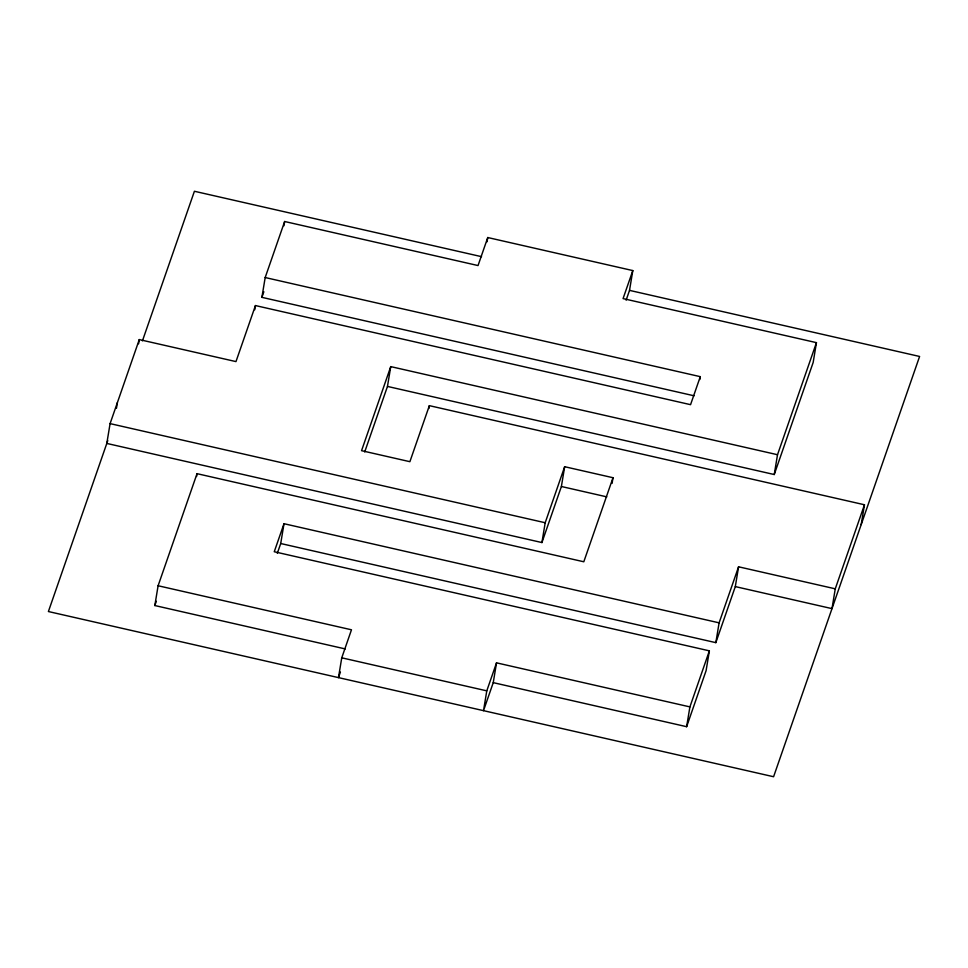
<?xml version="1.0" encoding="UTF-8"?>
<svg xmlns="http://www.w3.org/2000/svg" width="968" height="968" viewBox="0 0 968 968"><rect width="100%" height="100%" fill="white"/><g stroke="black" fill="none" stroke-linecap="round" stroke-linejoin="round"><path stroke-width="1.45" d="M694.08 395.791L261.904 297.345L265.184 277.538L700.288 376.661L690.559 404.672L255.443 305.561L235.974 361.596L139.283 339.574L110.086 423.621L106.807 443.429L541.923 542.552L561.392 486.505L564.659 466.709L613.01 477.72L612.078 483.383M116.45 408.266L117.382 402.615M138.581 343.809L139.283 339.574M345.274 648.935L154.832 605.544L158.099 585.749L197.036 473.667L583.801 561.779L613.01 477.72M196.577 476.498L197.036 473.667M254.741 309.808L255.443 305.561M283.951 225.75L284.652 221.503L478.035 265.559L487.763 237.535L632.806 270.58L629.527 290.376L626.115 300.189M277.308 553.321L280.72 543.52L283.999 523.712L719.103 622.835L738.572 566.8L835.263 588.822L864.472 504.764L429.356 405.652L409.887 461.688L361.548 450.677L390.745 366.618L777.51 454.718L816.447 342.648L623.065 298.592L632.806 270.58M158.099 585.749L351.481 629.793L341.752 657.816L338.473 677.624L340.421 672.01M364.706 451.959L387.466 386.426L390.745 366.618M428.897 408.484L429.356 405.652M487.061 241.782L487.763 237.535M496.524 662.838L486.783 690.85L483.516 710.657L493.244 682.646L496.524 662.838L689.906 706.894L709.375 650.847L274.259 551.736L283.999 523.712M541.923 542.552L545.19 522.744L564.659 466.709M699.828 379.492L700.288 376.661M493.244 682.646L686.627 726.69L689.906 706.894M709.375 650.847L706.095 670.655L686.627 726.69M280.72 543.52L715.836 642.643L719.103 622.835M715.836 642.643L735.305 586.596L738.572 566.8M387.466 386.426L774.243 474.526L777.51 454.718M816.447 342.648L813.168 362.456L774.243 474.526M835.263 588.822L831.996 608.63L735.305 586.596M861.193 524.571L864.472 504.764M107.775 440.621L48.4 611.534L773.589 776.735L919.6 356.466L629.527 290.376M142.441 340.857L194.411 191.265L481.544 256.665M265.184 277.538L284.652 221.503M154.832 605.544L156.308 601.285M261.904 297.345L263.853 291.743M561.392 486.505L606.803 496.862M110.086 423.621L545.19 522.744M341.752 657.816L486.783 690.85"/></g></svg>
